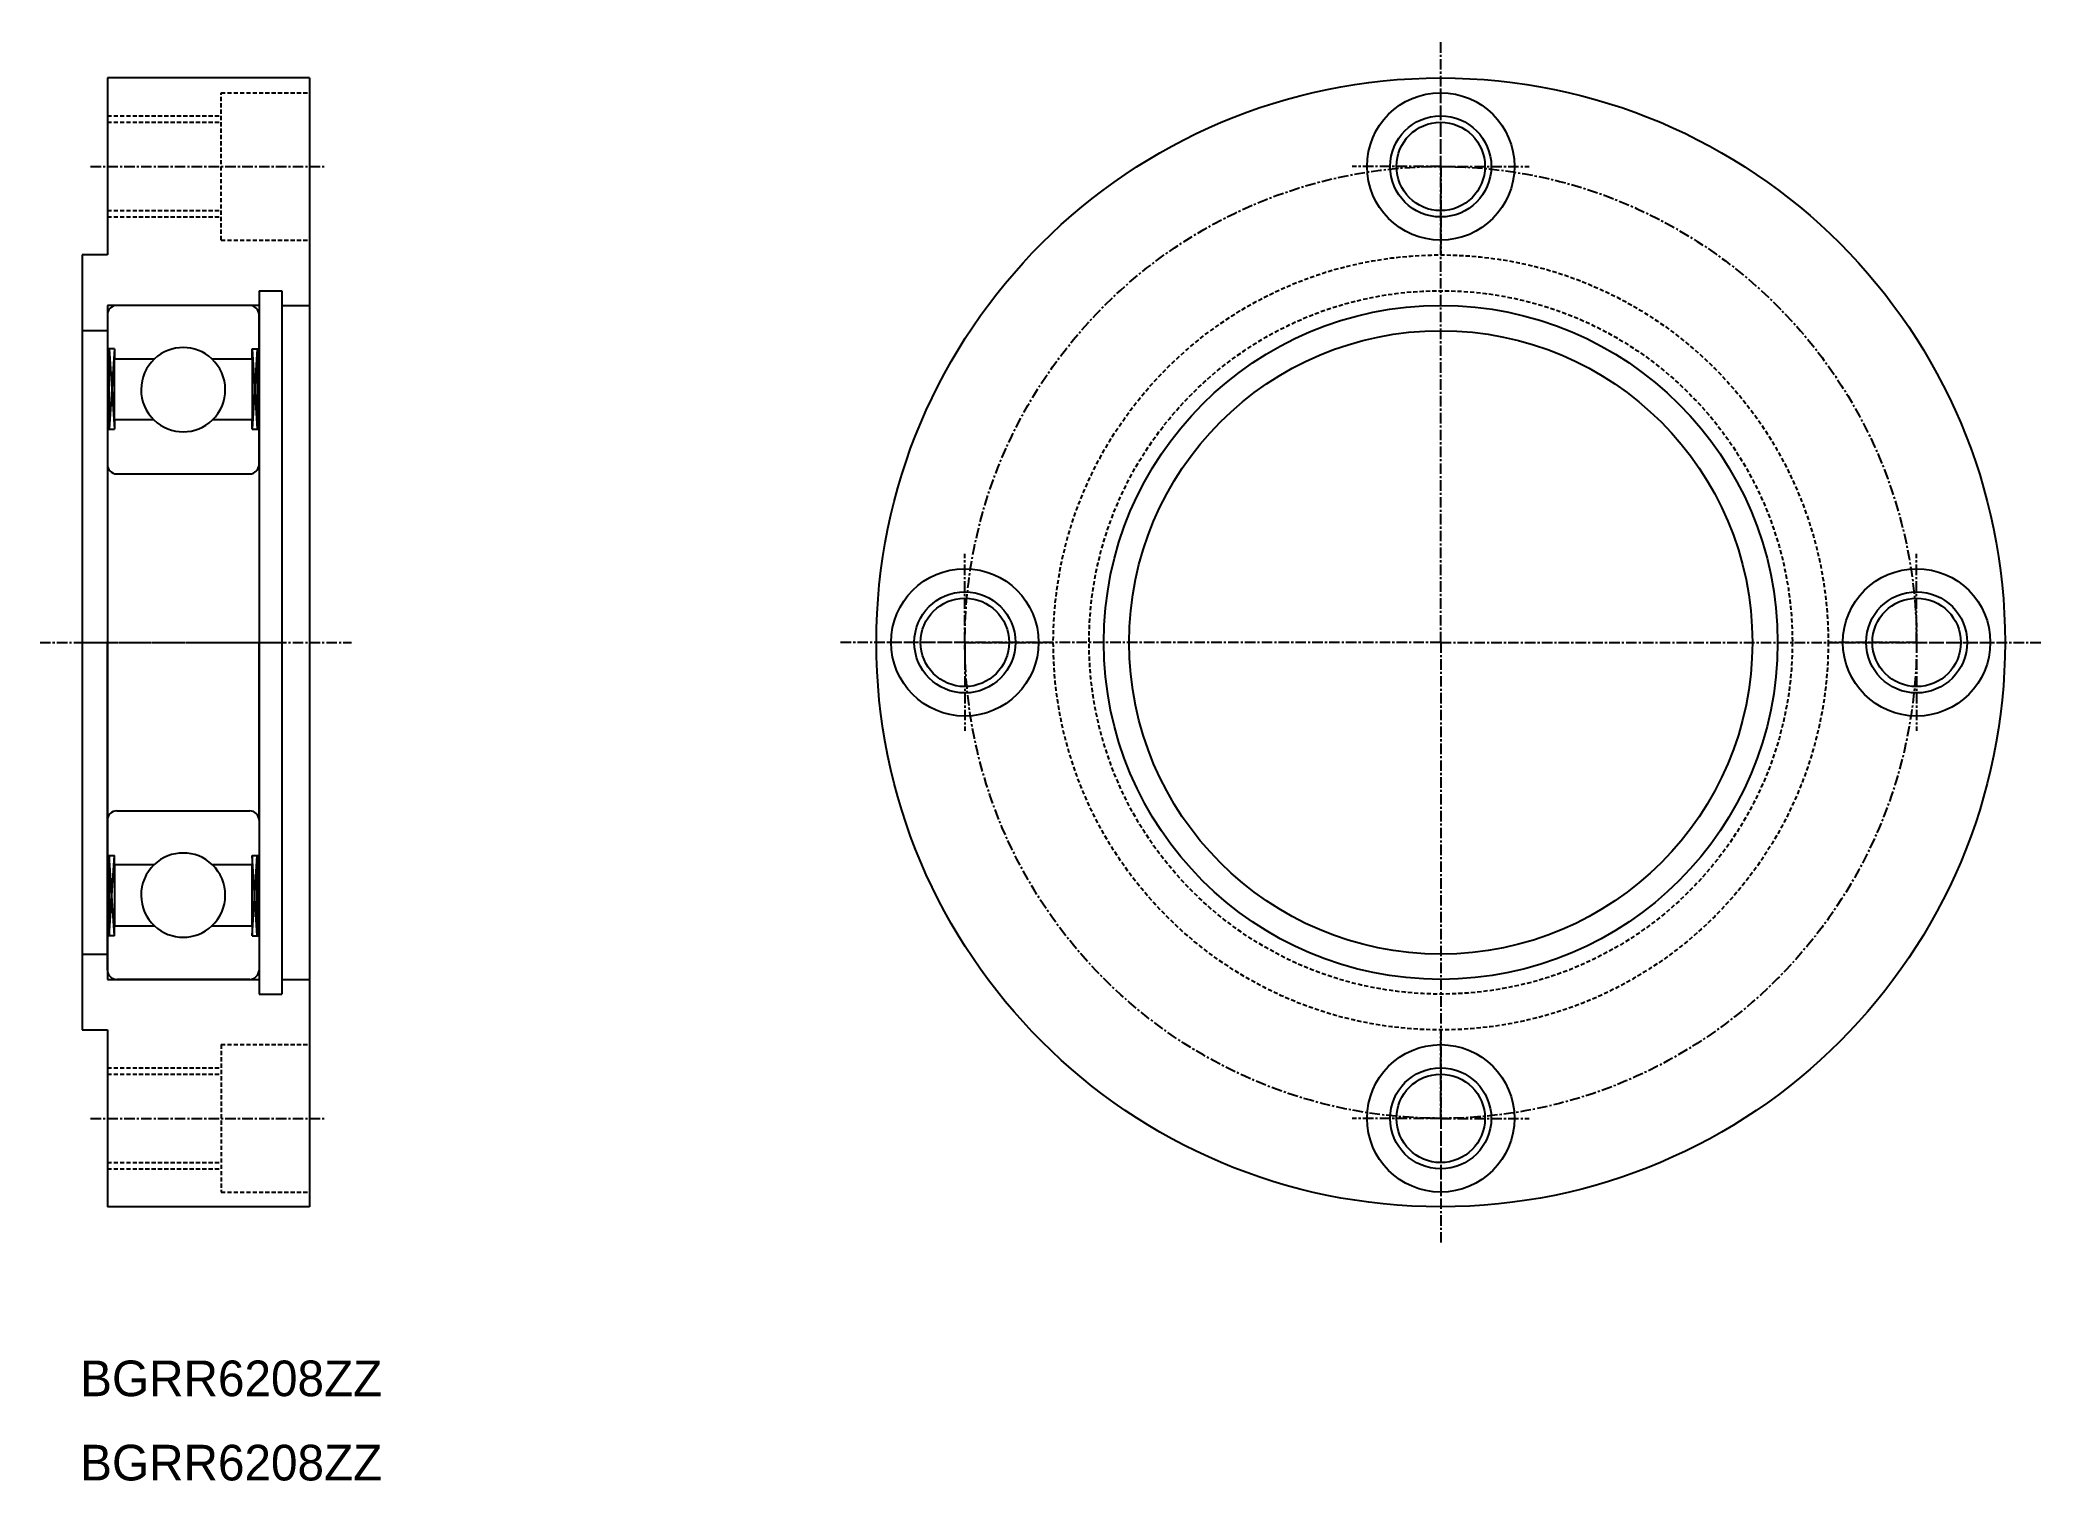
# Model space of a CAD drawing. Extents: x -120 to 118, y -118 to 53.
import ezdxf

# ---------------------------------------------------------------- set-up
doc = ezdxf.new("R2010")
doc.units = 0
doc.linetypes.add('CENTER', pattern=[2, 1.25, -0.25, 0.25, -0.25])
doc.linetypes.add('DASHED', pattern=[0.75, 0.5, -0.25])
doc.layers.get('0').update_dxf_attribs({"linetype": 'CONTINUOUS'})
doc.layers.add('CENTER', color=1, linetype='CENTER')

msp = doc.modelspace()

# ---------------------------------------------------------------- linework, layer by layer
at = {"color": 7, "linetype": 'CONTINUOUS'}
for p, q in [((-87.66, 48.5), (-111.66, 48.5)), ((-111.66, 48.5), (-111.66, 27.5)), ((-87.66, 48.5), (-87.66, -85.5)), ((-111.66, 27.5), (-114.66, 27.5)), ((-114.66, 27.5), (-114.66, -64.5)), ((-93.66, 21.5), (-111.66, 21.5)), ((-111.66, 21.5), (-111.66, -58.5)), ((-94.76, 21.5), (-110.56, 21.5)), ((-93.66, 23.25), (-90.96, 23.25)), ((-93.66, 23.25), (-93.66, -60.25)), ((-90.96, 23.25), (-90.96, -60.25)), ((-90.96, 21.5), (-87.66, 21.5)), ((-111.66, 20.4), (-111.66, 16.33)), ((-93.66, 16.33), (-93.66, 20.4)), ((-111.66, 18.5), (-114.66, 18.5)), ((-110.83, 16.33), (-111.66, 16.33)), ((-111.66, 16.33), (-111.66, 6.8)), ((-111.45, 6.8), (-111.45, 16.33)), ((-111.45, 16.33), (-110.83, 6.8)), ((-110.83, 16.33), (-111.45, 6.8)), ((-110.83, 16.33), (-110.83, 15.15)), ((-110.83, 15.15), (-106.07, 15.15)), ((-110.83, 7.9), (-110.83, 15.15)), ((-99.24, 15.15), (-94.48, 15.15)), ((-94.48, 15.15), (-94.48, 16.33)), ((-94.48, 16.33), (-93.66, 16.33)), ((-94.48, 16.33), (-93.86, 6.8)), ((-93.86, 16.33), (-94.48, 6.8)), ((-94.48, 15.15), (-94.48, 7.9)), ((-93.86, 16.33), (-93.86, 6.8)), ((-93.66, 16.33), (-93.66, 6.8)), ((-106.13, 7.9), (-110.83, 7.9)), ((-110.83, 7.9), (-110.83, 6.8)), ((-94.48, 7.9), (-99.19, 7.9)), ((-94.48, 6.8), (-94.48, 7.9)), ((-111.66, 6.8), (-111.66, 2.6)), ((-111.66, 6.8), (-110.83, 6.8)), ((-94.48, 6.8), (-93.66, 6.8)), ((-93.66, 2.6), (-93.66, 6.8)), ((-111.66, 2.6), (-111.66, -18.5)), ((-93.66, 2.6), (-93.66, -18.5)), ((-110.56, 1.5), (-94.76, 1.5)), ((-111.66, -39.6), (-111.66, -18.5)), ((-93.66, -39.6), (-93.66, -18.5)), ((-111.66, -43.8), (-111.66, -39.6)), ((-110.56, -38.5), (-94.76, -38.5)), ((-93.66, -39.6), (-93.66, -43.8)), ((-111.66, -53.32), (-111.66, -43.8)), ((-111.66, -43.8), (-110.83, -43.8)), ((-111.45, -43.8), (-111.45, -53.32)), ((-111.45, -53.32), (-110.83, -43.8)), ((-110.83, -53.32), (-111.45, -43.8)), ((-110.83, -44.9), (-110.83, -43.8)), ((-106.13, -44.9), (-110.83, -44.9)), ((-110.83, -44.9), (-110.83, -52.15)), ((-94.48, -44.9), (-99.19, -44.9)), ((-94.48, -43.8), (-94.48, -44.9)), ((-94.48, -43.8), (-93.66, -43.8)), ((-94.48, -53.32), (-93.86, -43.8)), ((-93.86, -53.32), (-94.48, -43.8)), ((-94.48, -52.15), (-94.48, -44.9)), ((-93.86, -53.32), (-93.86, -43.8)), ((-93.66, -53.32), (-93.66, -43.8)), ((-110.83, -52.15), (-106.07, -52.15)), ((-110.83, -53.32), (-110.83, -52.15)), ((-99.24, -52.15), (-94.48, -52.15)), ((-94.48, -52.15), (-94.48, -53.32)), ((-111.66, -57.4), (-111.66, -53.32)), ((-110.83, -53.32), (-111.66, -53.32)), ((-94.48, -53.32), (-93.66, -53.32)), ((-93.66, -53.32), (-93.66, -57.4)), ((-114.66, -55.5), (-111.66, -55.5)), ((-111.66, -58.5), (-93.66, -58.5)), ((-94.76, -58.5), (-110.56, -58.5)), ((-90.96, -58.5), (-87.66, -58.5)), ((-93.66, -60.25), (-90.96, -60.25)), ((-114.66, -64.5), (-111.66, -64.5)), ((-111.66, -64.5), (-111.66, -85.5)), ((-87.66, -85.5), (-111.66, -85.5))]:
    msp.add_line(p, q, dxfattribs=at)
at = {"color": 3, "linetype": 'DASHED'}
for p, q in [((-98.16, 46.75), (-87.66, 46.75)), ((-98.16, 29.25), (-98.16, 46.75)), ((-111.66, 44), (-98.16, 44)), ((-111.66, 43.25), (-98.16, 43.25)), ((-111.66, 32.75), (-98.16, 32.75)), ((-111.66, 32), (-98.16, 32)), ((-98.16, 29.25), (-87.66, 29.25)), ((-98.16, -66.25), (-87.66, -66.25)), ((-98.16, -66.25), (-98.16, -83.75)), ((-111.66, -69), (-98.16, -69)), ((-111.66, -69.75), (-98.16, -69.75)), ((-111.66, -80.25), (-98.16, -80.25)), ((-111.66, -81), (-98.16, -81)), ((-98.16, -83.75), (-87.66, -83.75))]:
    msp.add_line(p, q, dxfattribs=at)
at = {"color": 7, "linetype": 'CONTINUOUS'}
for centre, radius in [((46.64, -18.5), 67), ((46.64, 38), 8.75), ((46.64, 38), 5.25), ((46.64, -18.5), 40), ((46.64, -18.5), 37), ((-9.86, -18.5), 8.75), ((103.14, -18.5), 8.75), ((-9.86, -18.5), 5.25), ((103.14, -18.5), 5.25), ((46.64, -75), 8.75), ((46.64, -75), 5.25)]:
    msp.add_circle(centre, radius, dxfattribs=at)
at = {"color": 3, "linetype": 'CONTINUOUS'}
for centre in [(46.64, 38), (-9.86, -18.5), (103.14, -18.5), (46.64, -75)]:
    msp.add_circle(centre, 6, dxfattribs=at)
at = {"color": 3, "linetype": 'DASHED'}
for radius in [46, 41.75]:
    msp.add_circle((46.64, -18.5), radius, dxfattribs=at)
at = {"color": 7, "linetype": 'CONTINUOUS'}
for centre, radius, start, end in [((-110.56, 20.4), 1.1, 90, 180), ((-94.76, 20.4), 1.1, 0, 90), ((-102.66, 11.5), 5, 133.1136, 226.0545), ((-102.66, 11.5), 5, 46.8864, 133.1136), ((-102.66, 11.5), 5, 313.9455, 46.8864), ((-102.66, 11.5), 5, 226.0545, 313.9455), ((-110.56, 2.6), 1.1, 180, 270), ((-94.76, 2.6), 1.1, 270, 0), ((-110.56, -39.6), 1.1, 90, 180), ((-94.76, -39.6), 1.1, 0, 90), ((-102.66, -48.5), 5, 133.9455, 226.8864), ((-102.66, -48.5), 5, 46.0545, 133.9455), ((-102.66, -48.5), 5, 313.1136, 46.0545), ((-102.66, -48.5), 5, 226.8864, 313.1136), ((-110.56, -57.4), 1.1, 180, 270), ((-94.76, -57.4), 1.1, 270, 0)]:
    msp.add_arc(centre, radius, start, end, dxfattribs=at)
at = {"layer": 'CENTER', "color": 1, "linetype": 'CENTER'}
for p, q in [((46.64, -18.5), (46.64, 53)), ((46.64, 38), (46.64, 48.5)), ((-113.66, 38), (-85.66, 38)), ((46.64, 38), (36.14, 38)), ((46.64, 38), (46.64, 27.5)), ((46.64, 38), (57.14, 38)), ((-9.86, -18.5), (-9.86, -8)), ((103.14, -18.5), (103.14, -8)), ((-119.66, -18.5), (-82.66, -18.5)), ((-114.36, -18.5), (-90.96, -18.5)), ((46.64, -18.5), (-24.86, -18.5)), ((-9.86, -18.5), (-20.36, -18.5)), ((-9.86, -18.5), (-9.86, -29)), ((-9.86, -18.5), (0.64, -18.5)), ((46.64, -18.5), (46.64, -90)), ((46.64, -18.5), (118.14, -18.5)), ((103.14, -18.5), (92.64, -18.5)), ((103.14, -18.5), (103.14, -29)), ((103.14, -18.5), (113.64, -18.5)), ((46.64, -75), (46.64, -64.5)), ((-113.66, -75), (-85.66, -75)), ((46.64, -75), (36.14, -75)), ((46.64, -75), (57.14, -75)), ((46.64, -75), (46.64, -85.5))]:
    msp.add_line(p, q, dxfattribs=at)
msp.add_circle((46.64, -18.5), 56.5, dxfattribs=at)

# ---------------------------------------------------------------- texts
at = {"color": 7, "linetype": 'CONTINUOUS'}
for p in [(-114.89, -107.98), (-114.89, -117.98)]:
    msp.add_text('BGRR6208ZZ', height=4.233, dxfattribs=at).set_placement(p)

doc.saveas('drawing.dxf')
